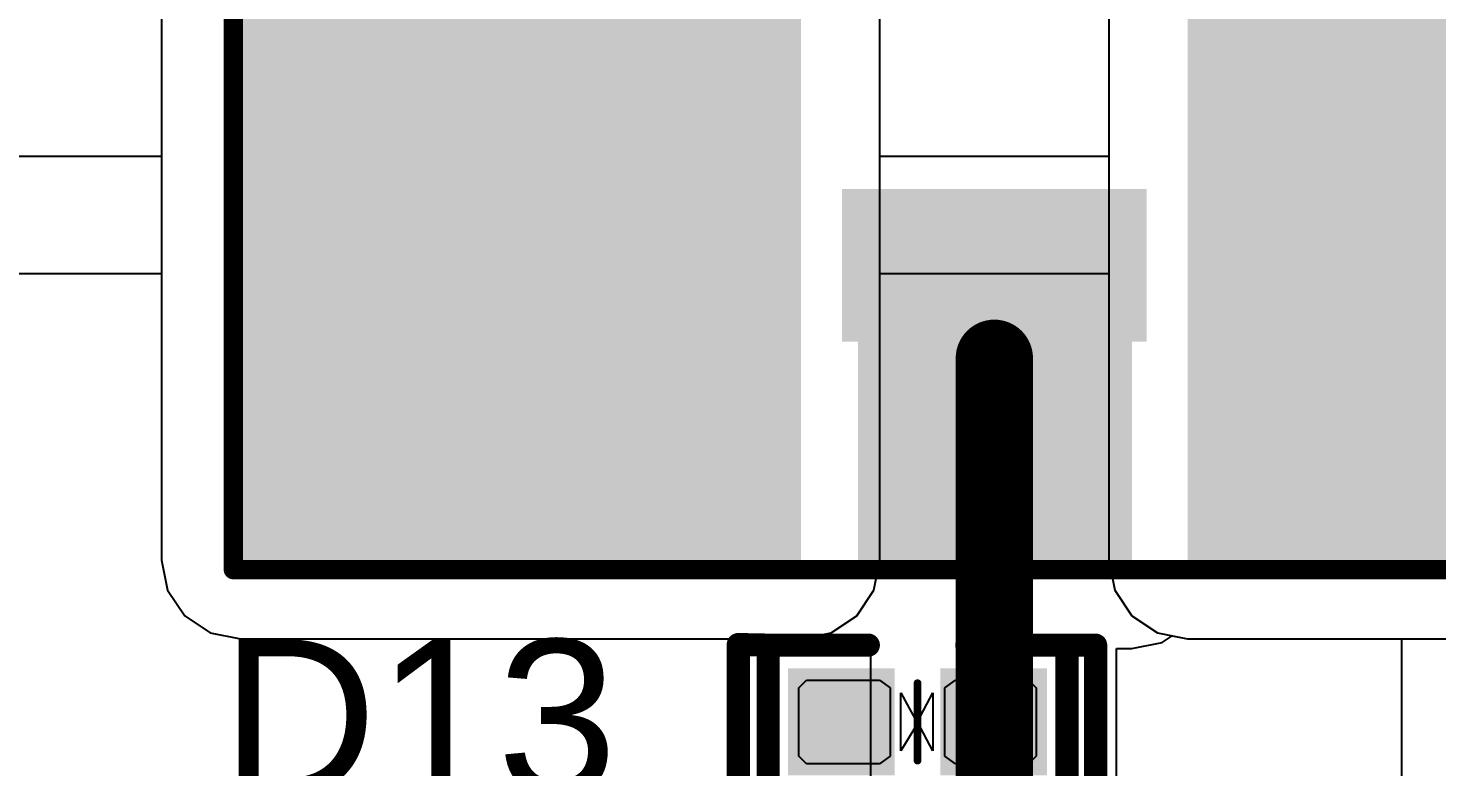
# Model space of a CAD drawing. Header units: inches. Extents: x -3 to 5437, y -3 to 5435.
# Drawn here: x 38.38 to 47.63, y 109.92 to 114.77 of the extents above; entities that cross this region are included whole.
import ezdxf

# ---------------------------------------------------------------- set-up
doc = ezdxf.new("R2010")
doc.units = ezdxf.units.IN
for name, color, linetype in [('Bottom Layer', 5, 'Continuous'), ('GND', 16, 'Continuous'), ('Keep-Out Layer', 6, 'Continuous'), ('Mechanical 15', 56, 'Continuous'), ('PWR', 76, 'Continuous'), ('Top Layer', 1, 'Continuous'), ('Top Overlay', 2, 'Continuous'), ('Top Paste', 8, 'Continuous'), ('Top Solder', 216, 'Continuous')]:
    doc.layers.add(name, color=color, linetype=linetype)
doc.styles.add('Arial', font='', dxfattribs={"height": 0.2})
doc.styles.get('Arial').set_extended_font_data('Arial')

# ---------------------------------------------------------------- blocks, each defined once
blk = doc.blocks.new('TPESD0402G03V_60')
at = {"layer": 'Top Layer'}
for points in [[(-0.8, 0.3), (-0.2, 0.3), (-0.2, -0.3), (-0.8, -0.3)], [(0.2, 0.3), (0.8, 0.3), (0.8, -0.3), (0.2, -0.3)]]:
    blk.add_hatch(color=1, dxfattribs=at).paths.add_polyline_path(points)
at = {"layer": 'Top Solder'}
for points in [[(-0.8508, 0.3508), (-0.1492, 0.3508), (-0.1492, -0.3508), (-0.8508, -0.3508)], [(0.1492, 0.3508), (0.8508, 0.3508), (0.8508, -0.3508), (0.1492, -0.3508)]]:
    blk.add_hatch(color=216, dxfattribs=at).paths.add_polyline_path(points)
at = {"layer": 'Mechanical 15'}
for p, q in [((-0.1099, 0.19), (0.0001, -0.0098)), ((-0.1099, -0.0099), (-0.1099, 0.19)), ((0.0001, 0.0001), (0.1002, 0.19)), ((0.1002, 0.19), (0.1002, -0.1899)), ((0.1002, -0.1899), (0.0001, 0.0001)), ((0.0001, -0.0098), (-0.1099, -0.1899)), ((-0.1099, -0.1899), (-0.1099, -0.0099))]:
    blk.add_line(p, q, dxfattribs=at)
at = {"layer": 'Top Overlay'}
for p, q in [((-0.11, -0.0099), (-0.1099, 0.1901)), ((-0.1099, 0.1901), (0.0001, -0.0097)), ((0.0001, 0.0001), (0.1001, 0.1901)), ((0.1001, 0.1901), (0.1001, -0.1899)), ((0.1001, -0.1899), (0.0001, 0.0001)), ((-0.1099, -0.1899), (-0.11, -0.0099)), ((0.0001, -0.0097), (-0.1099, -0.1899))]:
    blk.add_line(p, q, dxfattribs=at)
for points in [[(-1.1777, -0.5039, 0.152, 0.152, 0), (-1.1777, 0.5081, 0.152, 0.152, 0)], [(-1.1777, 0.5081, 0.152, 0.152, 0), (-0.9811, 0.5042, 0.152, 0.152, 0)], [(-0.9811, -0.5039, 0.1524, 0.1524, 0), (-0.9811, 0.5042, 0.1524, 0.1524, 0)], [(-0.9811, 0.5042, 0.1524, 0.1524, 0), (-0.3235, 0.5042, 0.1524, 0.1524, 0)], [(-0.9811, -0.5039, 0.1524, 0.1524, 0), (-0.9811, 0.5042, 0.1524, 0.1524, 0)], [(0.3239, 0.504, 0.1524, 0.1524, 0), (0.9815, 0.504, 0.1524, 0.1524, 0)], [(0.9815, -0.504, 0.1524, 0.1524, 0), (0.9815, 0.504, 0.1524, 0.1524, 0)], [(0.9815, 0.504, 0.152, 0.152, 0), (1.1702, 0.504, 0.152, 0.152, 0)], [(1.1702, -0.4999, 0.152, 0.152, 0), (1.1702, 0.504, 0.152, 0.152, 0)], [(0.0001, -0.2539, 0.051, 0.051, 0), (0.0001, 0.2541, 0.051, 0.051, 0)], [(-1.1777, -0.5039, 0.152, 0.152, 0), (-0.9745, -0.5039, 0.152, 0.152, 0)], [(-1.1698, -0.5039, 0.152, 0.152, 0), (-0.9811, -0.5039, 0.152, 0.152, 0)], [(-0.9811, -0.5039, 0.1524, 0.1524, 0), (-0.3235, -0.5039, 0.1524, 0.1524, 0)], [(-0.9811, -0.5039, 0.1524, 0.1524, 0), (-0.3235, -0.5039, 0.1524, 0.1524, 0)], [(0.3239, -0.504, 0.1524, 0.1524, 0), (0.9815, -0.504, 0.1524, 0.1524, 0)], [(0.8471, -0.4999, 0.152, 0.152, 0), (1.1702, -0.4999, 0.152, 0.152, 0)]]:
    blk.add_lwpolyline(points, format="xyseb", dxfattribs=at)
for points in [[(-1.2157, 0.5081, 0.076, 0.076, 1), (-1.1397, 0.5081, 0.076, 0.076, 1)], [(-1.2157, 0.5081, 0.076, 0.076, 1), (-1.1397, 0.5081, 0.076, 0.076, 1)], [(-1.0192, 0.5042, 0.0762, 0.0762, 1), (-0.943, 0.5042, 0.0762, 0.0762, 1)], [(-1.0192, 0.5042, 0.0762, 0.0762, 1), (-0.943, 0.5042, 0.0762, 0.0762, 1)], [(-1.0192, 0.5042, 0.0762, 0.0762, 1), (-0.943, 0.5042, 0.0762, 0.0762, 1)], [(-1.0191, 0.5042, 0.076, 0.076, 1), (-0.9431, 0.5042, 0.076, 0.076, 1)], [(-0.3616, 0.5042, 0.0762, 0.0762, 1), (-0.2854, 0.5042, 0.0762, 0.0762, 1)], [(0.2858, 0.504, 0.0762, 0.0762, 1), (0.362, 0.504, 0.0762, 0.0762, 1)], [(0.9434, 0.504, 0.0762, 0.0762, 1), (1.0196, 0.504, 0.0762, 0.0762, 1)], [(0.9434, 0.504, 0.0762, 0.0762, 1), (1.0196, 0.504, 0.0762, 0.0762, 1)], [(0.9435, 0.504, 0.076, 0.076, 1), (1.0195, 0.504, 0.076, 0.076, 1)], [(1.1322, 0.504, 0.076, 0.076, 1), (1.2082, 0.504, 0.076, 0.076, 1)], [(1.1322, 0.504, 0.076, 0.076, 1), (1.2082, 0.504, 0.076, 0.076, 1)], [(-0.0127, 0.2541, 0.0255, 0.0255, 1), (0.0128, 0.2541, 0.0255, 0.0255, 1)], [(-0.0127, -0.2539, 0.0255, 0.0255, 1), (0.0128, -0.2539, 0.0255, 0.0255, 1)], [(-1.2157, -0.5039, 0.076, 0.076, 1), (-1.1397, -0.5039, 0.076, 0.076, 1)], [(-1.2157, -0.5039, 0.076, 0.076, 1), (-1.1397, -0.5039, 0.076, 0.076, 1)], [(-1.2078, -0.5039, 0.076, 0.076, 1), (-1.1318, -0.5039, 0.076, 0.076, 1)], [(-1.0192, -0.5039, 0.0762, 0.0762, 1), (-0.943, -0.5039, 0.0762, 0.0762, 1)], [(-1.0192, -0.5039, 0.0762, 0.0762, 1), (-0.943, -0.5039, 0.0762, 0.0762, 1)], [(-1.0192, -0.5039, 0.0762, 0.0762, 1), (-0.943, -0.5039, 0.0762, 0.0762, 1)], [(-1.0192, -0.5039, 0.0762, 0.0762, 1), (-0.943, -0.5039, 0.0762, 0.0762, 1)], [(-1.0191, -0.5039, 0.076, 0.076, 1), (-0.9431, -0.5039, 0.076, 0.076, 1)], [(-1.0125, -0.5039, 0.076, 0.076, 1), (-0.9365, -0.5039, 0.076, 0.076, 1)], [(-0.3616, -0.5039, 0.0762, 0.0762, 1), (-0.2854, -0.5039, 0.0762, 0.0762, 1)], [(-0.3616, -0.5039, 0.0762, 0.0762, 1), (-0.2854, -0.5039, 0.0762, 0.0762, 1)], [(0.2858, -0.504, 0.0762, 0.0762, 1), (0.362, -0.504, 0.0762, 0.0762, 1)], [(0.8091, -0.4999, 0.076, 0.076, 1), (0.8851, -0.4999, 0.076, 0.076, 1)], [(0.9434, -0.504, 0.0762, 0.0762, 1), (1.0196, -0.504, 0.0762, 0.0762, 1)], [(0.9434, -0.504, 0.0762, 0.0762, 1), (1.0196, -0.504, 0.0762, 0.0762, 1)], [(1.1322, -0.4999, 0.076, 0.076, 1), (1.2082, -0.4999, 0.076, 0.076, 1)], [(1.1322, -0.4999, 0.076, 0.076, 1), (1.2082, -0.4999, 0.076, 0.076, 1)]]:
    blk.add_lwpolyline(points, format="xyseb", close=True, dxfattribs=at)
at = {"layer": 'Top Paste'}
for p, q in [((-0.78, 0.2247), (-0.7299, 0.2748)), ((-0.78, -0.2252), (-0.78, 0.2247)), ((-0.7299, 0.2748), (-0.2499, 0.2748)), ((-0.2499, 0.2748), (-0.18, 0.2247)), ((-0.18, 0.2247), (-0.18, -0.2252)), ((0.1801, 0.2247), (0.2501, 0.2748)), ((0.1801, -0.2252), (0.1801, 0.2247)), ((0.2501, 0.2748), (0.73, 0.2748)), ((0.73, 0.2748), (0.7801, 0.2247)), ((0.7801, 0.2247), (0.7801, -0.2252)), ((-0.7299, -0.2753), (-0.78, -0.2252)), ((-0.2499, -0.2753), (-0.7299, -0.2753)), ((-0.18, -0.2252), (-0.2499, -0.2753)), ((0.2501, -0.2753), (0.1801, -0.2252)), ((0.73, -0.2753), (0.2501, -0.2753)), ((0.7801, -0.2252), (0.73, -0.2753))]:
    blk.add_line(p, q, dxfattribs=at)
blk = doc.blocks.new('ANT3216LL00R2400A_102')
at = {"layer": 'Keep-Out Layer'}
for points in [[(-2.137, 1.27), (7.769, 1.27), (7.769, 4.953), (-2.137, 4.953)], [(-2.137, -4.953), (7.769, -4.953), (7.769, -1.27), (-2.137, -1.27)]]:
    blk.add_hatch(color=6, dxfattribs=at).paths.add_polyline_path(points)
at = {"layer": 'Top Layer'}
for points in [[(-0.1778, 0.8966), (-2.2, 0.8966), (-2.2, -0.9034), (-0.1778, -0.9034)], [(-0.6, 0.9), (0.2, 0.9), (0.2, -0.9), (-0.6, -0.9)]]:
    blk.add_hatch(color=1, dxfattribs=at).paths.add_polyline_path(points)
at = {"layer": 'Top Paste'}
blk.add_hatch(color=8, dxfattribs=at).paths.add_polyline_path([(-0.6, 0.9), (0.2, 0.9), (0.2, -0.9), (-0.6, -0.9)])
at = {"layer": 'Top Solder'}
blk.add_hatch(color=216, dxfattribs=at).paths.add_polyline_path([(-0.7016, 1.0016), (0.3016, 1.0016), (0.3016, -1.0016), (-0.7016, -1.0016)])
at = {"layer": 'Top Overlay'}
for points in [[(-2.2, 5, 0.127, 0.127, 0), (-2.2, -5, 0.127, 0.127, 0)], [(-2.2, 5, 0.127, 0.127, 0), (7.8, 5, 0.127, 0.127, 0)]]:
    blk.add_lwpolyline(points, format="xyseb", dxfattribs=at)
blk.add_lwpolyline([(-2.2318, 5, 0.0635, 0.0635, 1), (-2.1683, 5, 0.0635, 0.0635, 1)], format="xyseb", close=True, dxfattribs=at)
blk.add_lwpolyline([(-2.2318, 5, 0.0635, 0.0635, 1), (-2.1683, 5, 0.0635, 0.0635, 1)], format="xyseb", close=True, dxfattribs=at)

msp = doc.modelspace()

# ---------------------------------------------------------------- linework, layer by layer
at = {"layer": 'Bottom Layer'}
for p, q in [((39.2551, 121.1797), (39.2551, 111.2737)), ((43.974, 111.2737), (43.974, 119.0113)), ((45.4781, 119.0113), (45.4781, 111.2737)), ((39.2551, 111.2737), (39.2945, 111.0755)), ((43.9346, 111.0755), (43.974, 111.2737)), ((45.4781, 111.2737), (45.5175, 111.0755)), ((39.2945, 111.0755), (39.4068, 110.9075)), ((43.8223, 110.9075), (43.9346, 111.0755)), ((45.5175, 111.0755), (45.6298, 110.9075)), ((39.4068, 110.9075), (39.5748, 110.7952)), ((43.6543, 110.7952), (43.8223, 110.9075)), ((45.6298, 110.9075), (45.7978, 110.7952)), ((39.5748, 110.7952), (39.773, 110.7558)), ((43.456, 110.7558), (43.6543, 110.7952)), ((45.7978, 110.7952), (45.996, 110.7558)), ((39.773, 110.7558), (43.456, 110.7558)), ((45.996, 110.7558), (49.679, 110.7558))]:
    msp.add_line(p, q, dxfattribs=at)
at = {"layer": 'GND'}
for p, q in [((39.2551, 121.1797), (39.2551, 111.2737)), ((43.974, 111.2737), (43.974, 119.0113)), ((45.4781, 119.0113), (45.4781, 111.2737)), ((39.2551, 111.2737), (39.2945, 111.0755)), ((43.9346, 111.0755), (43.974, 111.2737)), ((45.4781, 111.2737), (45.5175, 111.0755)), ((39.2945, 111.0755), (39.4068, 110.9075)), ((43.8223, 110.9075), (43.9346, 111.0755)), ((45.5175, 111.0755), (45.6298, 110.9075)), ((39.4068, 110.9075), (39.5748, 110.7952)), ((43.6543, 110.7952), (43.8223, 110.9075)), ((45.6298, 110.9075), (45.7978, 110.7952)), ((39.5748, 110.7952), (39.773, 110.7558)), ((43.456, 110.7558), (43.6543, 110.7952)), ((45.7978, 110.7952), (45.996, 110.7558)), ((39.773, 110.7558), (43.456, 110.7558)), ((45.996, 110.7558), (49.679, 110.7558))]:
    msp.add_line(p, q, dxfattribs=at)
at = {"layer": 'PWR'}
for p, q in [((39.2551, 121.1797), (39.2551, 113.9256)), ((43.974, 113.9256), (43.974, 119.0113)), ((45.4781, 119.0113), (45.4781, 113.9256)), ((39.2551, 113.9256), (21.971, 113.9256)), ((45.4781, 113.9256), (43.974, 113.9256)), ((21.971, 113.157), (39.2551, 113.157)), ((39.2551, 113.157), (39.2551, 111.2737)), ((43.974, 111.2737), (43.974, 113.157)), ((43.974, 113.157), (45.4781, 113.157)), ((45.4781, 113.157), (45.4781, 111.2737)), ((39.2551, 111.2737), (39.2945, 111.0755)), ((43.9346, 111.0755), (43.974, 111.2737)), ((45.4781, 111.2737), (45.5175, 111.0755)), ((39.2945, 111.0755), (39.4068, 110.9075)), ((43.8223, 110.9075), (43.9346, 111.0755)), ((45.5175, 111.0755), (45.6298, 110.9075)), ((39.4068, 110.9075), (39.5748, 110.7952)), ((43.6543, 110.7952), (43.8223, 110.9075)), ((45.6298, 110.9075), (45.7978, 110.7952)), ((39.5748, 110.7952), (39.773, 110.7558)), ((43.456, 110.7558), (43.6543, 110.7952)), ((45.7978, 110.7952), (45.996, 110.7558)), ((39.773, 110.7558), (43.456, 110.7558)), ((45.996, 110.7558), (47.4013, 110.7558)), ((47.4013, 110.7558), (47.4013, 106.0417))]:
    msp.add_line(p, q, dxfattribs=at)
at = {"layer": 'Top Layer'}
for p, q in [((39.2551, 121.1797), (39.2551, 111.2737)), ((39.2551, 111.2737), (39.2945, 111.0755)), ((39.2945, 111.0755), (39.4068, 110.9075)), ((39.4068, 110.9075), (39.5748, 110.7952)), ((39.5748, 110.7952), (39.773, 110.7558)), ((39.773, 110.7558), (43.456, 110.7558)), ((43.456, 110.7558), (43.5637, 110.7772)), ((43.5637, 110.7772), (43.6312, 110.7321)), ((43.6312, 110.7321), (43.8294, 110.6927)), ((43.8294, 110.6927), (43.9134, 110.6927)), ((43.9134, 110.6927), (43.9134, 109.4026)), ((45.5294, 109.4026), (45.5294, 110.6927)), ((45.5294, 110.6927), (45.6294, 110.6927)), ((45.6294, 110.6927), (45.8276, 110.7321)), ((45.8276, 110.7321), (45.8935, 110.7762)), ((45.8935, 110.7762), (45.996, 110.7558)), ((45.996, 110.7558), (49.679, 110.7558))]:
    msp.add_line(p, q, dxfattribs=at)
for points in [[(44.726, 110.2614, 0.508, 0.508, 0), (44.726, 112.5991, 0.508, 0.508, 0)], [(44.726, 89.0922, 0.508, 0.508, 0), (44.726, 110.2614, 0.508, 0.508, 0)]]:
    msp.add_lwpolyline(points, format="xyseb", dxfattribs=at)
for points in [[(44.599, 112.5991, 0.254, 0.254, 1), (44.853, 112.5991, 0.254, 0.254, 1)], [(44.599, 110.2614, 0.254, 0.254, 1), (44.853, 110.2614, 0.254, 0.254, 1)], [(44.599, 110.2614, 0.254, 0.254, 1), (44.853, 110.2614, 0.254, 0.254, 1)]]:
    msp.add_lwpolyline(points, format="xyseb", close=True, dxfattribs=at)

# ---------------------------------------------------------------- block references
at = {"rotation": 90}
msp.add_blockref('ANT3216LL00R2400A_102', (44.726, 113.4107), dxfattribs=at)
msp.add_blockref('TPESD0402G03V_60', (44.2214, 110.2106))

# ---------------------------------------------------------------- texts
at = {"layer": 'Top Overlay', "style": 'Arial'}
msp.add_text('D13', height=1.016, dxfattribs=at).set_placement((39.6447, 109.7362))

doc.saveas('drawing.dxf')
